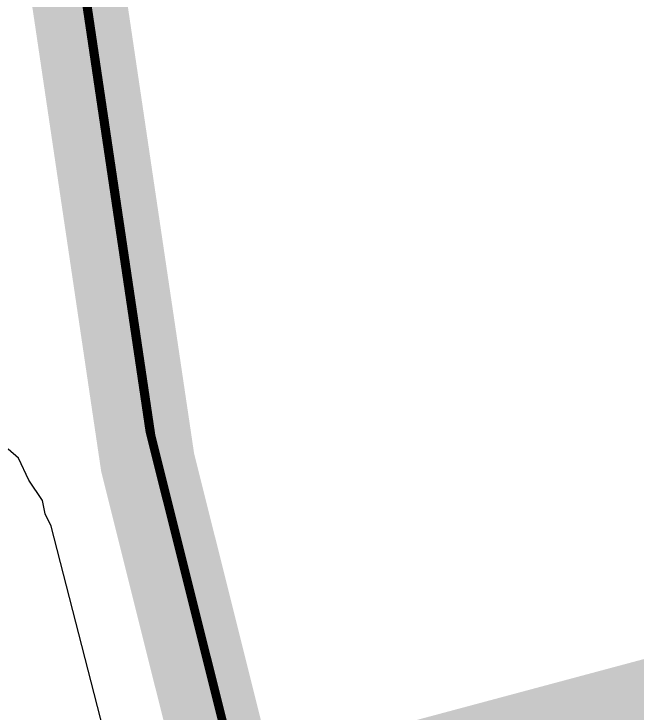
# Model space of a CAD drawing. Header units: inches. Extents: x -7 to 348, y -14 to 159.
# Drawn here: x 20.74 to 22.412, y 15.869 to 17.743 of the extents above; entities that cross this region are included whole.
import ezdxf

# ---------------------------------------------------------------- set-up
doc = ezdxf.new("R2010")
doc.units = ezdxf.units.IN
for name, color, linetype in [('Bottom Layer', 5, 'Continuous'), ('Dimension', 6, 'Continuous'), ('Fabrication', 76, 'Continuous'), ('Mechanical 4', 56, 'Continuous'), ('Top Overlay', 2, 'Continuous')]:
    doc.layers.add(name, color=color, linetype=linetype)

msp = doc.modelspace()

# ---------------------------------------------------------------- linework, layer by layer
at = {"layer": 'Bottom Layer'}
for p, q in [((20.7516, 16.5521), (20.7244, 16.5764)), ((20.78, 16.4932), (20.7516, 16.5521)), ((20.8163, 16.4388), (20.78, 16.4932)), ((20.8235, 16.4029), (20.8163, 16.4388)), ((20.8393, 16.37), (20.8235, 16.4029)), ((21.0834, 15.4241), (20.8393, 16.37))]:
    msp.add_line(p, q, dxfattribs=at)
at = {"layer": 'Dimension'}
for points in [[(58.31, 19.467, 0.254, 0.254, 1), (13.31, 19.467, 0.254, 0.254, 1)], [(54.5603, 19.4669, 0.254, 0.254, 1), (17.0603, 19.4669, 0.254, 0.254, 1)]]:
    msp.add_lwpolyline(points, format="xyseb", close=True, dxfattribs=at)
msp.add_lwpolyline([(11.0305, 12.8273, 0.254, 0.254, 0), (59.3268, 25.7683, 0.254, 0.254, 0)], format="xyseb", dxfattribs=at)
at = {"layer": 'Fabrication'}
for points in [[(53.1935, 31.3327, 0.0127, 0.0127, -1.1671), (15.6751, 13.587, 0.0127, 0.0127, 0)], [(53.1935, 31.3327, 0.0127, 0.0127, -1.1671), (15.6751, 13.587, 0.0127, 0.0127, 0)], [(53.1935, 31.3327, 0.0127, 0.0127, -1.1671), (15.6751, 13.587, 0.0127, 0.0127, 0)], [(53.1935, 31.3327, 0.0127, 0.0127, -1.1671), (15.6751, 13.587, 0.0127, 0.0127, 0)], [(54.5111, 31.1383, 0.0127, 0.0127, -1.205705), (14.1774, 15.55, 0.0127, 0.0127, 0)], [(54.5111, 31.1383, 0.0127, 0.0127, -1.205705), (14.1774, 15.55, 0.0127, 0.0127, 0)], [(46.0676, 30.4948, 0.0127, 0.0127, -1.250986), (21.846, 14.0738, 0.0127, 0.0127, 0)], [(46.0676, 30.4948, 0.0127, 0.0127, -1.250986), (21.846, 14.0738, 0.0127, 0.0127, 0)], [(46.0676, 30.4948, 0.0127, 0.0127, -1.250986), (21.846, 14.0738, 0.0127, 0.0127, 0)], [(46.0676, 30.4948, 0.0127, 0.0127, -1.250986), (21.846, 14.0738, 0.0127, 0.0127, 0)], [(44.8304, 30.2569, 0.0127, 0.0127, -1.342703), (22.3943, 15.55, 0.0127, 0.0127, 0)]]:
    msp.add_lwpolyline(points, format="xyseb", dxfattribs=at)
at = {"layer": 'Mechanical 4'}
for points in [[(50.811, 19.55, 0.0127, 0.0127, 1), (20.811, 19.55, 0.0127, 0.0127, 1)], [(50.811, 19.55, 0.0127, 0.0127, 1), (20.811, 19.55, 0.0127, 0.0127, 1)], [(50.811, 19.55, 0.0127, 0.0127, 1), (20.811, 19.55, 0.0127, 0.0127, 1)], [(50.811, 19.55, 0.0127, 0.0127, 1), (20.811, 19.55, 0.0127, 0.0127, 1)], [(50.8248, 19.5385, 0.0127, 0.0127, 1), (20.8248, 19.5385, 0.0127, 0.0127, 1)], [(50.8248, 19.5385, 0.0127, 0.0127, 1), (20.8248, 19.5385, 0.0127, 0.0127, 1)], [(50.8248, 19.5385, 0.0127, 0.0127, 1), (20.8248, 19.5385, 0.0127, 0.0127, 1)], [(50.8248, 19.5385, 0.0127, 0.0127, 1), (20.8248, 19.5385, 0.0127, 0.0127, 1)]]:
    msp.add_lwpolyline(points, format="xyseb", close=True, dxfattribs=at)
at = {"layer": 'Top Overlay'}
msp.add_lwpolyline([(50.8104, 19.4669, 0.254, 0.254, 1), (20.8103, 19.4669, 0.254, 0.254, 1)], format="xyseb", close=True, dxfattribs=at)

doc.saveas('drawing.dxf')
